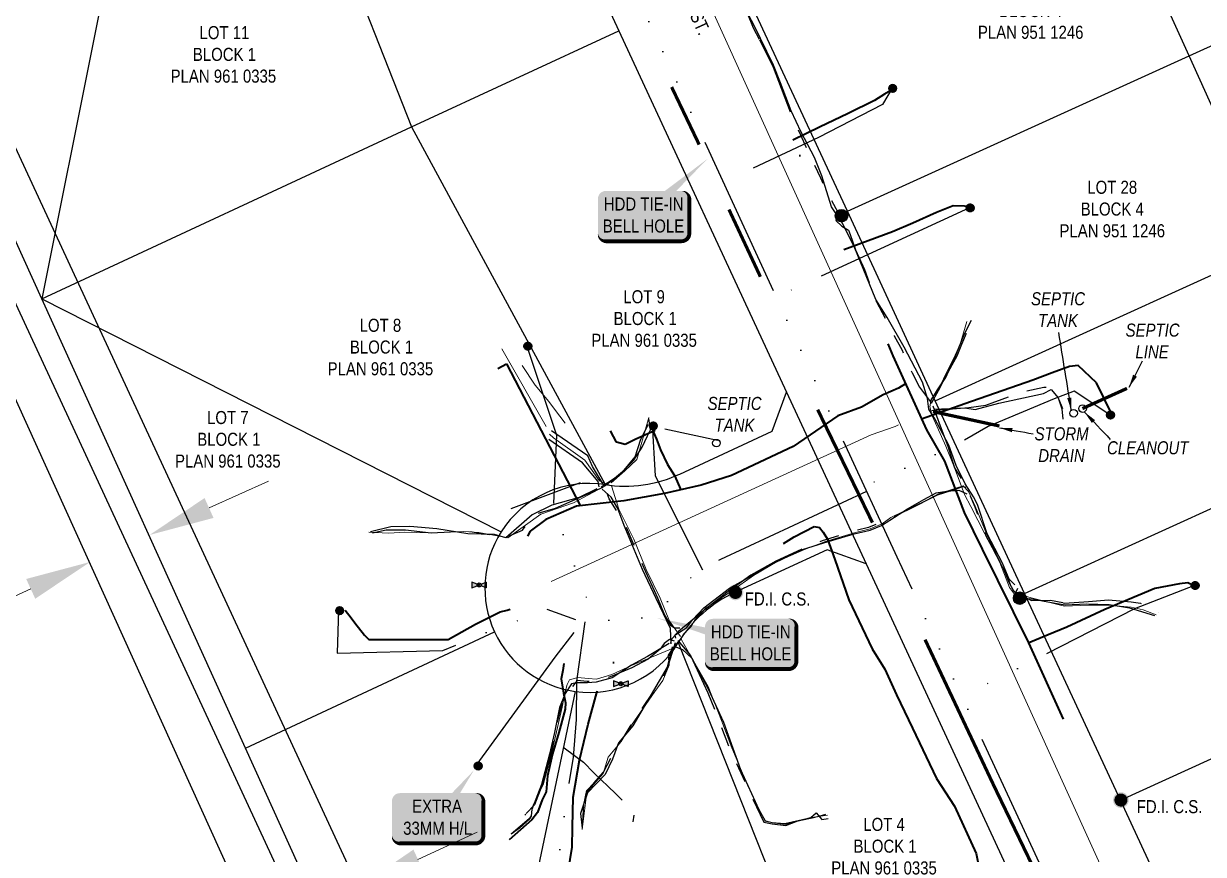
# Model space of a CAD drawing. Extents: x 312545 to 320442, y 5540407 to 5546054.
# Drawn here: x 316004.7 to 316185.4, y 5541482.8 to 5541610.1 of the extents above; entities that cross this region are included whole.
import ezdxf

# ---------------------------------------------------------------- set-up
doc = ezdxf.new("R2010")
doc.units = 0
doc.header["$LTSCALE"] = 5
doc.header["$PDSIZE"] = 0.5
for name, pattern in [('COOP2', [10, 5, -1, 0, -1, 0, -1, 0, -1, 0, -1]), ('DASHDOT', [25.4, 12.7, -6.35, 0, -6.35]), ('HIDDEN', [9.525, 6.35, -3.175]), ('HIDDENX3', [11.25, 10, -1.25]), ('POWERLINE5', [7.8, 2.4, -0.6, 0.6, -0.6, 0.6, -0.6, 2.4])]:
    doc.linetypes.add(name, pattern=pattern)
doc.layers.get('Defpoints').update_dxf_attribs({"color": 9})
for name, color, linetype, lineweight, true_color in [('AS-FIBRE-OPTIC', 7, 'foc-FIBREOP', 9, 0xff9c38), ('AS-WATER PIPE', 7, 'foc-WATER', 9, 0x8ac4ff), ('EXISTING PIPE UNKNOWN', 7, 'Continuous', 9, 0x5c4500)]:
    doc.layers.add(name, color=color, linetype=linetype, lineweight=lineweight, true_color=true_color)
for name, color, linetype, lineweight in [('AS-GENERAL', 48, 'Continuous', 18), ('AS-RECON EXISTING', 151, 'DASHDOT', 40), ('F-RW-T', 190, 'Continuous', 9)]:
    doc.layers.add(name, color=color, linetype=linetype, lineweight=lineweight)
for name, color, linetype in [('AS-POWER-EXISTING', 72, 'POWERLINE5'), ('AS-POWER-EXISTING-PP-1000', 72, 'Continuous'), ('AS-Sewer San', 53, 'HIDDEN'), ('AS-Sewer San_1000', 53, 'HIDDEN'), ('AS-Sewer Storm', 142, 'HIDDENX3'), ('AS-SYMBOL-1000', 7, 'Continuous'), ('AS-TELEPHONE', 224, 'foc-TEL'), ('F-RW', 190, 'Continuous'), ('L-MON-1000', 1, 'Continuous'), ('L-ROAD-T-1000', 7, 'Continuous'), ('L-TITLEDB', 4, 'Continuous'), ('L-TITLEDB-T-1000', 4, 'Continuous'), ('P-APEX RECON-LINE LIST-1000', 240, 'Continuous'), ('P-APEX RECON-URBAN', 30, 'COOP2')]:
    doc.layers.add(name, color=color, linetype=linetype)
doc.styles.add('1.8', font='ARIALN.TTF', dxfattribs={"height": 1.8})
doc.styles.add('175L', font='ARIALN.TTF', dxfattribs={"height": 10})
doc.styles.add('80', font='ARIALN.TTF', dxfattribs={"height": 10})
doc.styles.add('80CG', font='ARIALN.TTF', dxfattribs={"height": 10})
doc.styles.add('foc-LtypeFont', font='ARIALN.TTF', dxfattribs={"height": 7.35})
doc.linetypes.add('foc-FIBREOP', pattern='A,10,-1,["FO",foc-LtypeFont,S=0.2,R=0,X=-0.5,Y=-0.75],-2.75', length=13.75)
doc.linetypes.add('foc-TEL', pattern='A,2,-1,["T",foc-LtypeFont,S=0.2,R=0,X=-0.425,Y=-0.75],-1.24,8', length=12.24)
doc.linetypes.add('foc-WATER', pattern='A,10,-1,["W",foc-LtypeFont,S=0.2,R=0,X=-0.425,Y=-0.75],-2', length=13)
doc.dimstyles.new('Compass 1 000', dxfattribs={"dimtxt": 1.8, "dimasz": 2, "dimexe": 0.2, "dimexo": 0.0625, "dimgap": 0.5, "dimtad": 0, "dimtih": 1, "dimtoh": 1, "dimzin": 0, "dimdsep": 46, "dimtxsty": '1.8', "dimcen": 0.1, "dimse1": 1, "dimse2": 1, "dimclrd": 256, "dimclrt": 256, "dimaunit": 1, "dimadec": 4, "dimazin": 0, "dimtfac": 0.06, "dimtofl": 0, "dimtmove": 0, "dimatfit": 0, "dimfxl": 0.2, "dimtolj": 1, "dimtzin": 0, "dimlwd": -1, "dimarcsym": 0})
doc.dimstyles.new('Compass 5 000', dxfattribs={"dimscale": 5, "dimtxt": 9, "dimasz": 2, "dimexe": 0.2, "dimexo": 0.0625, "dimgap": 0.5, "dimtad": 0, "dimtih": 1, "dimtoh": 1, "dimzin": 0, "dimdsep": 46, "dimtxsty": '80CG', "dimcen": 0.1, "dimse1": 1, "dimse2": 1, "dimclrd": 256, "dimclrt": 256, "dimaunit": 1, "dimadec": 4, "dimazin": 0, "dimtfac": 0.06, "dimtofl": 0, "dimtmove": 0, "dimatfit": 1, "dimfxl": 0.2, "dimtolj": 1, "dimtzin": 0, "dimlwd": -1, "dimarcsym": 0})

# ---------------------------------------------------------------- blocks, each defined once
blk = doc.blocks.new('fdia')
at = {"color": 255, "const_width": 1}
blk.add_lwpolyline([(-0.5, 0, 1), (0.5, 0, 1)], format="xyb", close=True, dxfattribs=at)
blk = doc.blocks.new('Fdiaa')
blk.add_blockref('fdia', (0, 0))
blk = doc.blocks.new('fdib')
at = {"color": 1, "const_width": 1.6}
blk.add_lwpolyline([(-0.4, 0, 1), (0.4, 0, 1)], format="xyb", close=True, dxfattribs=at)
at = {"color": 1}
blk.add_circle((0, 0), 0.8, dxfattribs=at)
blk = doc.blocks.new('Fdibb')
blk.add_blockref('fdib', (0, 0))
blk = doc.blocks.new('fdicc')
for name in ['Fdibb', 'Fdiaa']:
    blk.add_blockref(name, (0, 0))
blk = doc.blocks.new('FDI')
blk.add_blockref('fdicc', (0, 0))
blk = doc.blocks.new('RISER')
h = blk.add_hatch(color=255)
h.dxf.hatch_style = 1
edge = h.paths.add_edge_path()
edge.add_arc((0, 0), 0.7, 0, 360)
blk.add_hatch(color=13).paths.add_polyline_path([(0.58, -0.15), (-0.58, -0.15, 0.774597)])
at = {"color": 13}
blk.add_line((-0.58, -0.15), (0.58, -0.15), dxfattribs=at)
blk.add_circle((0, 0), 0.6, dxfattribs=at)
blk = doc.blocks.new('POWERPOLE')
h = blk.add_hatch(color=255)
edge = h.paths.add_edge_path()
edge.add_arc((0, 0), 0.96, 0, 360)
at = {"linetype": 'Continuous'}
for p, q in [((0.68, -0.68), (-0.68, 0.68)), ((-0.68, -0.68), (0.68, 0.68))]:
    blk.add_line(p, q, dxfattribs=at)
blk.add_circle((0, 0), 0.96, dxfattribs=at)
blk = doc.blocks.new('VALVE')
h = blk.add_hatch(color=255)
h.dxf.hatch_style = 1
edge = h.paths.add_edge_path()
edge.add_line((-0.33, 0.24), (-1.2, 0.59))
edge.add_line((-1.2, 0.59), (-1.2, -0.59))
edge.add_line((-1.2, -0.59), (-0.33, -0.24))
edge.add_arc((0, 0), 0.411, 215.8775, 324.1225)
edge.add_line((0.33, -0.24), (1.2, -0.59))
edge.add_line((1.2, -0.59), (1.2, 0.59))
edge.add_line((1.2, 0.59), (0.33, 0.24))
edge.add_arc((0, 0), 0.411, 35.8775, 144.1225)
at = {"color": 48}
for p, q in [((-1.1, 0.44), (-1.1, -0.44)), ((-0.29, 0.12), (-1.1, 0.44)), ((0.29, 0.12), (1.1, 0.44)), ((1.1, 0.44), (1.1, -0.44)), ((-1.1, -0.44), (-0.29, -0.12)), ((1.1, -0.44), (0.29, -0.12))]:
    blk.add_line(p, q, dxfattribs=at)
for radius in [0.311, 0.11]:
    blk.add_circle((0, 0), radius, dxfattribs=at)
blk = doc.blocks.new('*D1820')
at = {"layer": 'Defpoints', "color": 0, "transparency": 16777216}
for p in [(316014.88, 5541527.64), (316026.84, 5541525.46), (316017.73, 5541521.34)]:
    blk.add_point(p, dxfattribs=at)
at = {"layer": 'F-RW-T', "transparency": 16777216}
for p, q in [((316033.09, 5541535.9), (316042.19, 5541540.03)), ((316005.77, 5541523.51), (315975.26, 5541509.69)), ((315975.26, 5541509.69), (315965.26, 5541509.69))]:
    blk.add_line(p, q, dxfattribs=at)
for points in [[(316032.4, 5541537.42), (316033.77, 5541534.38), (316023.98, 5541531.77)], [(316005.08, 5541525.03), (316006.46, 5541522), (316014.88, 5541527.64)]]:
    blk.add_solid(points, dxfattribs=at)
at = {"layer": 'F-RW-T', "transparency": 16777216, "insert": (315922.99, 5541509.69), "char_height": 10, "attachment_point": 5, "style": '80CG'}
blk.add_mtext('\\A1;APEX\\P10.00 P/L R/W\\PPLAN 871 0355', dxfattribs=at)
blk = doc.blocks.new('*D1821')
at = {"layer": 'Defpoints', "color": 0, "transparency": 16777216}
for p in [(316053.38, 5541483.54), (316044.31, 5541479.34), (316046.95, 5541473.65)]:
    blk.add_point(p, dxfattribs=at)
at = {"layer": 'F-RW-T', "transparency": 16777216}
for p, q in [((316065.09, 5541482.07), (316074.16, 5541486.27)), ((316037.88, 5541469.45), (316005.71, 5541454.53)), ((316005.71, 5541454.53), (315995.71, 5541454.53))]:
    blk.add_line(p, q, dxfattribs=at)
for points in [[(316064.39, 5541483.58), (316065.79, 5541480.55), (316056.02, 5541477.86)], [(316037.18, 5541470.96), (316038.58, 5541467.94), (316046.95, 5541473.65)]]:
    blk.add_solid(points, dxfattribs=at)
at = {"layer": 'F-RW-T', "transparency": 16777216, "insert": (315953.46, 5541454.53), "char_height": 10, "attachment_point": 5, "style": '80CG'}
blk.add_mtext('\\A1;APEX\\P10.00 P/L R/W\\PPLAN 811 1068', dxfattribs=at)
blk = doc.blocks.new('*U1861')
at = {"true_color": 0xffffa8}
h = blk.add_hatch(color=51, dxfattribs=at)
edge = h.paths.add_edge_path()
edge.add_line((-29, -20), (29, -20))
edge.add_arc((29, -14), 6, 270, 360)
edge.add_line((35, -14), (35, 12.5))
edge.add_arc((29, 12.5), 6, 0, 90)
edge.add_line((29, 18.5), (-29, 18.5))
edge.add_arc((-29, 12.5), 6, 90, 180)
edge.add_line((-35, 12.5), (-35, -14))
edge.add_arc((-29, -14), 6, 180, 270)
at = {"color": 240, "flags": 128}
for points in [[(-72.06, 19.13, 0, 10, 0), (0, 0, 5, 5, 0)], [(-5.95, 16.02, 0, 10, 0), (0, 0, 5, 5, 0)]]:
    blk.add_lwpolyline(points, format="xyseb", dxfattribs=at)
blk.add_lwpolyline([(-29, -20, 3, 3, 0), (29, -20, 3, 3, 0.414214), (35, -14, 3, 3, 0), (35, 12.5, 3, 0, 0.414214), (29, 18.5, 0, 0, 0), (-29, 18.5, 0, 0, 0.414214), (-35, 12.5, 0, 0, 0), (-35, -14, 0, 3, 0.414214)], format="xyseb", close=True, dxfattribs=at)
at = {"color": 4, "style": '80'}
blk.add_attdef('OTHER_001', (-14.7, -5), '', height=10, dxfattribs=at)
blk = doc.blocks.new('*U1862')
at = {"true_color": 0xffffa8}
h = blk.add_hatch(color=51, dxfattribs=at)
edge = h.paths.add_edge_path()
edge.add_line((-29, -20), (29, -20))
edge.add_arc((29, -14), 6, 270, 360)
edge.add_line((35, -14), (35, 12.5))
edge.add_arc((29, 12.5), 6, 0, 90)
edge.add_line((29, 18.5), (-29, 18.5))
edge.add_arc((-29, 12.5), 6, 90, 180)
edge.add_line((-35, 12.5), (-35, -14))
edge.add_arc((-29, -14), 6, 180, 270)
at = {"color": 240, "flags": 128}
for points in [[(48.82, 42.98, 0, 10, 0), (0, 0, 5, 5, 0)], [(-5.95, 16.02, 0, 10, 0), (0, 0, 5, 5, 0)]]:
    blk.add_lwpolyline(points, format="xyseb", dxfattribs=at)
blk.add_lwpolyline([(-29, -20, 3, 3, 0), (29, -20, 3, 3, 0.414214), (35, -14, 3, 3, 0), (35, 12.5, 3, 0, 0.414214), (29, 18.5, 0, 0, 0), (-29, 18.5, 0, 0, 0.414214), (-35, 12.5, 0, 0, 0), (-35, -14, 0, 3, 0.414214)], format="xyseb", close=True, dxfattribs=at)
at = {"color": 4, "style": '80'}
blk.add_attdef('OTHER_001', (-14.7, -5), '', height=10, dxfattribs=at)
blk = doc.blocks.new('*U1901')
at = {"true_color": 0xffffa8}
h = blk.add_hatch(color=51, dxfattribs=at)
edge = h.paths.add_edge_path()
edge.add_line((-29, -20), (29, -20))
edge.add_arc((29, -14), 6, 270, 360)
edge.add_line((35, -14), (35, 12.5))
edge.add_arc((29, 12.5), 6, 0, 90)
edge.add_line((29, 18.5), (-29, 18.5))
edge.add_arc((-29, 12.5), 6, 90, 180)
edge.add_line((-35, 12.5), (-35, -14))
edge.add_arc((-29, -14), 6, 180, 270)
at = {"color": 240, "flags": 128}
for points in [[(27.68, 35.94, 0, 10, 0), (0, 0, 5, 5, 0)], [(-5.95, 16.02, 0, 10, 0), (0, 0, 5, 5, 0)]]:
    blk.add_lwpolyline(points, format="xyseb", dxfattribs=at)
blk.add_lwpolyline([(-29, -20, 3, 3, 0), (29, -20, 3, 3, 0.414214), (35, -14, 3, 3, 0), (35, 12.5, 3, 0, 0.414214), (29, 18.5, 0, 0, 0), (-29, 18.5, 0, 0, 0.414214), (-35, 12.5, 0, 0, 0), (-35, -14, 0, 3, 0.414214)], format="xyseb", close=True, dxfattribs=at)
at = {"color": 4, "style": '80'}
blk.add_attdef('OTHER_001', (-14.7, -5), '', height=10, dxfattribs=at)

msp = doc.modelspace()

# ---------------------------------------------------------------- linework, layer by layer
at = {"layer": 'AS-FIBRE-OPTIC', "flags": 128}
for points in [[(316156.602, 5541522.506), (316155.681, 5541523.71), (316155.191, 5541525.048), (316154.203, 5541527.534), (316151.925, 5541531.937), (316149.755, 5541536.126), (316148.797, 5541537.985), (316147.221, 5541542.228), (316145.924, 5541545.381), (316144.613, 5541548.313), (316143.825, 5541550.037), (316143.485, 5541551.403), (316143.711, 5541552.547), (316144.769, 5541553.991), (316145.591, 5541555.692), (316147.357, 5541559.297), (316148.139, 5541560.967), (316149.179, 5541564.447)], [(316094.681, 5541539.739), (316096.797, 5541541.596), (316098.615, 5541543.344), (316099.465, 5541546.363), (316100.46, 5541549.779)], [(316094.411, 5541539.329), (316092.895, 5541540.047), (316090.638, 5541543.212), (316085.865, 5541546.662), (316085.233, 5541547.224)], [(316094.288, 5541539.535), (316088.925, 5541536.706), (316083.883, 5541534.974), (316078.87, 5541531.316), (316077.767, 5541531.514), (316074.402, 5541532.149), (316072.121, 5541532.29), (316068.806, 5541532.135), (316066.704, 5541532.097), (316063.02, 5541532.203), (316060.615, 5541532.063), (316057.585, 5541532.196)], [(316094.712, 5541539.312), (316095.876, 5541535.709), (316098.147, 5541531.103), (316100.038, 5541526.479), (316102.17, 5541522.084), (316103.596, 5541518.559), (316105.28, 5541516.216)], [(316105.725, 5541516.513), (316106.866, 5541517.698), (316107.552, 5541518.845), (316109.121, 5541520.505), (316113.155, 5541523.212), (316116.461, 5541525.545), (316120.131, 5541527.705), (316124.276, 5541529.564), (316127.505, 5541530.792), (316132.13, 5541532.153), (316134.37, 5541532.692), (316136.201, 5541533.46), (316137.516, 5541534.436), (316142.891, 5541537.068), (316144.795, 5541538.044), (316147.648, 5541538.97), (316148.62, 5541539.287), (316149.421, 5541538.42), (316150.412, 5541536.201), (316152.198, 5541531.831), (316155.624, 5541524.741), (316156.054, 5541523.603), (316156.755, 5541522.702)], [(316157.501, 5541522.581), (316159.005, 5541522.123), (316164.098, 5541520.853), (316167.849, 5541521.005), (316171.005, 5541521.015), (316174.326, 5541520.732), (316176.193, 5541520.317), (316178.14, 5541519.557)], [(316105.151, 5541515.604), (316104.181, 5541514.432), (316097.773, 5541511.752), (316094.794, 5541510.418), (316092.417, 5541509.689), (316091.151, 5541509.778), (316089.594, 5541509.955), (316088.308, 5541509.597), (316087.961, 5541508.878), (316087.583, 5541507.558), (316087.151, 5541505.409), (316086.292, 5541501.592), (316085.485, 5541498.091), (316084.248, 5541493.508), (316082.736, 5541490.437), (316082.54, 5541489.413), (316082.495, 5541488.723), (316082.219, 5541488.303), (316080.627, 5541486.843), (316079.356, 5541485.937)], [(316105.316, 5541515.827), (316104.203, 5541514.56), (316103.428, 5541513.369), (316103.564, 5541511.819), (316102.601, 5541509.467), (316101.37, 5541507.792), (316097.792, 5541502.629), (316096.02, 5541499.864), (316094.223, 5541497.72), (316093.46, 5541495.257), (316090.972, 5541492.361), (316090.258, 5541486.639)], [(316105.426, 5541515.815), (316106.331, 5541514.187), (316109.528, 5541508.539), (316111.573, 5541503.347), (316113.168, 5541499.163), (316115.574, 5541493.444), (316117.278, 5541489.843), (316118.22, 5541488.043), (316119.314, 5541487.741), (316121.278, 5541487.58), (316125.122, 5541488.47), (316127.824, 5541488.878)]]:
    msp.add_lwpolyline(points, dxfattribs=at)
at = {"layer": 'AS-GENERAL', "const_width": 0.5, "flags": 128}
for points in [[(316103.937, 5541600.38), (316108.156, 5541591.556)], [(316112.726, 5541581.608), (316117.536, 5541571.317)], [(316126.314, 5541550.961), (316134.701, 5541533.662)], [(316167.411, 5541463.526), (316164.878, 5541468.994), (316164.421, 5541470.029), (316161.335, 5541476.705), (316153.317, 5541493.331), (316142.763, 5541515.734)]]:
    msp.add_lwpolyline(points, dxfattribs=at)
at = {"layer": 'AS-POWER-EXISTING', "flags": 128}
for points in [[(316129.355, 5541580.835), (316129.098, 5541579.922), (316130.021, 5541579.054), (316131.023, 5541578.457), (316131.272, 5541577.79), (316132.13, 5541575.436), (316133.476, 5541572.435), (316135.258, 5541567.573), (316136.877, 5541564.576), (316138.035, 5541562.283), (316139.252, 5541560.055), (316140.788, 5541556.591), (316141.924, 5541554.386), (316143.771, 5541551.944)], [(316143.741, 5541551.946), (316144.834, 5541553.877), (316145.853, 5541555.897), (316147.683, 5541559.193), (316148.399, 5541560.969), (316149.4, 5541563.37), (316149.525, 5541564.732)], [(316143.791, 5541550.849), (316149.472, 5541551.292), (316152.085, 5541551.64), (316157.771, 5541553.744), (316160.957, 5541554.388), (316161.635, 5541554.462), (316162.755, 5541553.749), (316163.81, 5541551.119)], [(316143.965, 5541551.54), (316145.06, 5541548.483), (316146.255, 5541545.389), (316147.252, 5541542.033), (316149.157, 5541539.023), (316150.386, 5541536.08), (316152.138, 5541531.528), (316154.551, 5541527.104), (316155.59, 5541524.526), (316156.319, 5541523.217), (316156.863, 5541522.724), (316157.81, 5541522.413), (316159.047, 5541521.72), (316161.996, 5541521.807), (316164.125, 5541521.342), (316167.803, 5541521.559), (316170.88, 5541521.808), (316174.344, 5541521.512), (316175.779, 5541521.336), (316177.507, 5541520.596), (316178.526, 5541519.826)], [(316093.622, 5541539.27), (316095.108, 5541540.323), (316096.415, 5541541.411), (316098.377, 5541543.713), (316099.227, 5541546.43), (316100.574, 5541549.081)], [(316093.599, 5541539.289), (316091.829, 5541542.252), (316091.085, 5541543.91), (316084.825, 5541548.197), (316083.961, 5541548.775)], [(316110.974, 5541546.22), (316102.893, 5541547.978)], [(316058.143, 5541532.112), (316060.227, 5541532.551), (316063.188, 5541532.556), (316067.105, 5541532.081), (316072.184, 5541532.405), (316077.522, 5541531.649), (316078.752, 5541531.506), (316081.116, 5541532.507), (316082.702, 5541534.776), (316083.861, 5541535.21), (316086.178, 5541535.864), (316093.43, 5541539.11)], [(316089.934, 5541539.754), (316079.299, 5541535.747)], [(316105.198, 5541517.518), (316104.393, 5541517.506), (316103.874, 5541517.843), (316102.861, 5541519.61), (316101.819, 5541522.104), (316099.732, 5541526.661), (316096.891, 5541533.262), (316094.366, 5541537.297), (316093.62, 5541539.29)], [(316149.001, 5541539.013), (316148.433, 5541539.142), (316147.541, 5541538.787), (316144.63, 5541537.85), (316140.197, 5541535.599), (316134.115, 5541532.892), (316131.861, 5541532.37), (316129.843, 5541531.73), (316126.998, 5541530.847), (316123.918, 5541529.626), (316119.897, 5541527.775), (316116.091, 5541525.605), (316112.88, 5541523.295), (316108.89, 5541520.187), (316105.018, 5541517.001), (316104.427, 5541516.409), (316104.598, 5541515.712)], [(316104.364, 5541515.524), (316103.601, 5541515.738), (316102.781, 5541515.154), (316102.182, 5541514.274), (316100.324, 5541512.766), (316097.856, 5541511.424), (316094.801, 5541510.129), (316092.333, 5541509.368), (316091.01, 5541509.335), (316089.449, 5541509.457), (316088.683, 5541508.485), (316087.78, 5541507.306), (316086.946, 5541505.407), (316085.314, 5541498.145), (316084.058, 5541493.339), (316082.914, 5541490.423), (316081.432, 5541488.833)], [(316090.308, 5541486.928), (316090.489, 5541490.433), (316090.928, 5541492.65), (316092.011, 5541493.733), (316093.504, 5541495.415), (316094.634, 5541497.626), (316097.875, 5541502.893), (316101.342, 5541508.039), (316102.572, 5541509.775), (316103.488, 5541512.028), (316104.523, 5541515.308)], [(316104.913, 5541515.602), (316106.848, 5541513.316), (316109.505, 5541507.579), (316111.318, 5541502.968), (316112.764, 5541499.155), (316115.514, 5541493.209), (316118.041, 5541487.805), (316119.356, 5541487.505), (316121.409, 5541487.291), (316123.261, 5541487.964), (316126.552, 5541488.709), (316127.546, 5541488.996)], [(316087.495, 5541499.191), (316090.433, 5541496.959), (316092.007, 5541495.325), (316095.33, 5541492.196), (316098.184, 5541489.218), (316097.994, 5541487.837)]]:
    msp.add_lwpolyline(points, dxfattribs=at)
at = {"layer": 'AS-RECON EXISTING', "flags": 128}
for points in [[(316137.882, 5541600.037), (316136.526, 5541599.28), (316135.03, 5541598.288), (316130.973, 5541596.303), (316126.572, 5541594.212), (316122.515, 5541592.232)], [(316149.899, 5541582.003), (316148.812, 5541582.127), (316147.071, 5541582.152), (316144.51, 5541581.137), (316140.899, 5541579.546), (316137.785, 5541578.19), (316130.339, 5541575.452)], [(316077.304, 5541557.265), (316078.624, 5541557.98), (316089.91, 5541536.265), (316089.911, 5541536.263)], [(316171.121, 5541550.763), (316169.007, 5541555.073), (316166.211, 5541557.731), (316164.887, 5541557.589), (316162.216, 5541556.62), (316159.257, 5541555.459), (316148.864, 5541551.836), (316142.235, 5541549.518)], [(316139.783, 5541554.892), (316138.684, 5541554.227), (316136.32, 5541553.245), (316133.02, 5541551.357), (316129.415, 5541550.03), (316122.534, 5541545.295), (316113.095, 5541540.895), (316108.459, 5541539.389), (316102.866, 5541538.103), (316096.614, 5541536.996), (316089.392, 5541536.202), (316084.669, 5541534.115), (316082.293, 5541532.367), (316080.986, 5541530.004), (316079.629, 5541527.689), (316078.799, 5541524.919), (316078.952, 5541521.043), (316080.347, 5541517.628), (316083.643, 5541514.273), (316087.154, 5541512.308), (316090.745, 5541511.617), (316094.365, 5541511.846), (316097.915, 5541513.9), (316101.133, 5541516.599), (316104.633, 5541519.724), (316109.717, 5541523.307), (316114.217, 5541526.287), (316118.188, 5541528.72), (316122.691, 5541531.465)], [(316101.011, 5541548.501), (316101.085, 5541547.724), (316101.625, 5541546.451), (316102.242, 5541544.788), (316103.319, 5541542.567), (316104.4, 5541540.87), (316105.332, 5541538.694)], [(316122.704, 5541531.464), (316125.757, 5541533.052), (316126.57, 5541532.93), (316127.157, 5541532.174), (316127.818, 5541531.115), (316128.917, 5541527.989), (316131.069, 5541521.857), (316134.66, 5541514.309), (316136.59, 5541511.215), (316138.365, 5541507.276), (316140.84, 5541502.159), (316144.525, 5541494.452), (316147.28, 5541490.212), (316150.593, 5541483), (316150.904, 5541481.47), (316151.105, 5541480.369), (316150.919, 5541477.052), (316150.613, 5541475.403), (316149.465, 5541472.556), (316148.816, 5541471.335), (316141.426, 5541467.425), (316139.922, 5541467.134), (316138.388, 5541467.977), (316135.379, 5541469.93), (316132.267, 5541476.969), (316132.412, 5541478.735)], [(316183.894, 5541524.015), (316182.987, 5541524.433), (316181.717, 5541524.303), (316177.975, 5541523.588), (316170.321, 5541520.37), (316164.467, 5541517.672), (316161.592, 5541516.454), (316158.577, 5541515.209)], [(316053.948, 5541520.263), (316054.858, 5541519.097), (316055.427, 5541518.286), (316056.901, 5541516.44), (316057.548, 5541515.755), (316069.701, 5541515.734), (316073.89, 5541518.094), (316077.683, 5541519.983), (316078.745, 5541520.238), (316079.196, 5541520.414)], [(316087.452, 5541512.096), (316087.293, 5541510.993), (316087.037, 5541509.747), (316087.388, 5541507.53), (316087.675, 5541506.036), (316087.613, 5541505.092), (316086.65, 5541501.536), (316085.703, 5541498.241), (316084.934, 5541494.903), (316084.723, 5541492.428), (316084.085, 5541491.191), (316083.387, 5541489.261), (316082.544, 5541488.143), (316079.049, 5541485.079)], [(316085.893, 5541446.332), (316084.941, 5541447.042), (316083.954, 5541447.472), (316083.72, 5541448.285), (316083.721, 5541448.908), (316084.01, 5541451.208), (316084.584, 5541453.62), (316085.386, 5541458.89), (316086.212, 5541464.157), (316087.066, 5541470.59), (316087.765, 5541478.197), (316088.703, 5541483.931), (316088.74, 5541487.037), (316088.88, 5541491.593), (316089.808, 5541497.256), (316091.163, 5541502.804), (316092.487, 5541507.648), (316093.392, 5541511.309), (316093.425, 5541511.773)]]:
    msp.add_lwpolyline(points, dxfattribs=at)
at = {"layer": 'AS-RECON EXISTING', "color": 240, "flags": 128}
msp.add_lwpolyline([(316101.402, 5541547.78), (316098.341, 5541546.386), (316096.818, 5541545.615), (316095.51, 5541545.956), (316094.557, 5541547.723)], dxfattribs=at)
at = {"layer": 'AS-Sewer San', "const_width": 0.5, "flags": 128}
msp.add_lwpolyline([(316166.859, 5541551.129), (316173.693, 5541554.215)], dxfattribs=at)
at = {"layer": 'AS-Sewer San_1000', "linetype": 'Continuous'}
for centre in [(316165.506, 5541550.414, 742.605), (316166.886, 5541551.124, 742.671), (316110.806, 5541545.834)]:
    msp.add_circle(centre, 0.58, dxfattribs=at)
at = {"layer": 'AS-Sewer Storm', "const_width": 0.5, "flags": 128}
msp.add_lwpolyline([(316154.148, 5541548.459), (316143.972, 5541550.663)], dxfattribs=at)
at = {"layer": 'AS-TELEPHONE', "flags": 128}
for points in [[(316143.647, 5541552.319), (316144.662, 5541553.999), (316145.929, 5541555.862), (316147.462, 5541559.319), (316148.774, 5541562.475), (316149.859, 5541564.675)], [(316144.125, 5541551.041), (316148.856, 5541551.247), (316150.459, 5541551.002), (316154.082, 5541551.935), (316160.922, 5541553.419), (316162.1, 5541554.049), (316163.126, 5541552.78), (316163.704, 5541551.076), (316163.862, 5541549.511)], [(316093.155, 5541539.131), (316095.174, 5541540.472), (316096.414, 5541541.471), (316098.13, 5541543.238), (316099.431, 5541545.207), (316100.252, 5541546.948), (316100.682, 5541547.848), (316100.452, 5541549.59)], [(316092.836, 5541539.156), (316092.687, 5541539.938), (316090.299, 5541542.84), (316085.131, 5541546.381)], [(316092.463, 5541538.81), (316089.769, 5541537.51), (316085.568, 5541536.32), (316082.588, 5541534.86), (316078.53, 5541531.345), (316076.795, 5541531.815), (316072.725, 5541531.962), (316067.999, 5541532.73), (316063.823, 5541533.09), (316060.941, 5541533), (316057.794, 5541532.271)], [(316103.884, 5541515.109), (316103.782, 5541517.454), (316101.573, 5541522.06), (316099.468, 5541526.471), (316096.665, 5541533.216), (316095.69, 5541535.84), (316094.691, 5541537.539), (316093.316, 5541538.76)], [(316103.797, 5541515.189), (316103.978, 5541515.885), (316104.578, 5541516.525), (316106.279, 5541517.602), (316107.132, 5541518.786), (316108.874, 5541520.588), (316112.818, 5541523.633), (316119.924, 5541527.624), (316123.976, 5541529.552), (316127.234, 5541530.581), (316131.879, 5541531.964), (316134.344, 5541532.509), (316136.075, 5541533.235), (316137.365, 5541534.048), (316140.093, 5541535.758), (316142.587, 5541537.224), (316144.459, 5541538.237), (316146.111, 5541538.48), (316147.932, 5541538.607), (316149.145, 5541538.052)], [(316156.927, 5541523.563), (316156.391, 5541522.489), (316156.698, 5541521.669), (316157.673, 5541521.78), (316158.815, 5541522.053), (316162.707, 5541521.308), (316164.224, 5541521.088), (316167.51, 5541521.239), (316170.982, 5541521.099), (316174.053, 5541520.63), (316177.894, 5541519.439)], [(316103.54, 5541515.147), (316100.224, 5541513.159), (316097.79, 5541511.814), (316094.841, 5541509.892), (316092.378, 5541509.203), (316091.046, 5541509.138), (316089.375, 5541509.123), (316088.606, 5541508.949), (316087.633, 5541507.463), (316086.775, 5541505.321), (316085.983, 5541501.537), (316085.235, 5541498.21), (316084.024, 5541493.548), (316082.522, 5541489.718), (316082.448, 5541488.772), (316082.143, 5541488.271), (316079.356, 5541485.937)], [(316104.013, 5541514.632), (316103.252, 5541511.546), (316097.981, 5541502.552), (316095.801, 5541499.927), (316094.862, 5541497.454), (316093.755, 5541495.106), (316091.053, 5541492.296), (316089.967, 5541489.097), (316090.23, 5541486.868)], [(316104.442, 5541514.663), (316105.584, 5541514.252), (316107.052, 5541512.876), (316109.56, 5541508.205), (316111.863, 5541503.108), (316114.47, 5541495.837), (316117.307, 5541489.725), (316118.286, 5541487.994), (316119.352, 5541487.736), (316121.407, 5541487.491), (316125.239, 5541488.517), (316126.073, 5541489.201), (316126.948, 5541488.202), (316127.935, 5541488.347)]]:
    msp.add_lwpolyline(points, dxfattribs=at)
at = {"layer": 'AS-WATER PIPE', "flags": 128}
msp.add_lwpolyline([(316077.919, 5541560.265), (316084.714, 5541548.374)], dxfattribs=at)
at = {"layer": 'EXISTING PIPE UNKNOWN', "flags": 128}
msp.add_lwpolyline([(316087.657, 5541548.866), (316086.02, 5541551.057), (316085.108, 5541552.216), (316083.019, 5541554.709), (316081.041, 5541557.709)], dxfattribs=at)
at = {"layer": 'F-RW', "flags": 128}
for points in [[(316083.796, 5541375.276), (315809.294, 5541980.919)], [(315887.817, 5541816.582), (316092.202, 5541375.76)], [(315899.431, 5541815.309), (316078.628, 5541428.809)]]:
    msp.add_lwpolyline(points, dxfattribs=at)
at = {"layer": 'L-TITLEDB', "flags": 128}
for points in [[(316069.972, 5541664.836), (316095.858, 5541609.003)], [(316069.972, 5541664.836), (316095.858, 5541609.003)], [(316040.102, 5541655.163), (316064.118, 5541594.254)], [(316023.722, 5541649.043), (316007.456, 5541567.923)], [(316007.456, 5541567.923), (315976.16, 5541636.97)], [(316007.456, 5541567.923), (315976.16, 5541636.97)], [(316183.194, 5541605.126), (316170.596, 5541632.91)], [(316183.194, 5541605.126), (316233.958, 5541628.208)], [(316130.865, 5541581.335), (316116.246, 5541612.869)], [(316064.118, 5541594.254), (316095.858, 5541609.003)], [(316130.865, 5541581.335), (316183.194, 5541605.126)], [(316196.413, 5541575.979), (316183.194, 5541605.126)], [(316007.456, 5541567.923), (316064.118, 5541594.254)], [(316064.118, 5541594.254), (316093.749, 5541539.477)], [(316144.329, 5541552.295), (316130.865, 5541581.335)], [(316144.329, 5541552.295), (316196.413, 5541575.979)], [(316038.643, 5541499.118), (316007.456, 5541567.923)], [(316038.643, 5541499.118), (316007.456, 5541567.923)], [(316007.456, 5541567.923), (316077.825, 5541532.236)], [(316119.334, 5541547.668), (316121.524, 5541553.644)], [(316121.524, 5541553.644), (316133.726, 5541527.327)], [(316158.003, 5541522.802), (316144.329, 5541552.295)], [(316105.181, 5541541.104), (316119.334, 5541547.668)], [(316158.003, 5541522.802), (316209.836, 5541546.376)], [(316127.749, 5541529.516), (316113.596, 5541522.955)], [(316133.726, 5541527.327), (316127.749, 5541529.516)], [(316133.726, 5541527.327), (316161.916, 5541466.523)], [(316133.726, 5541527.327), (316161.916, 5541466.523)], [(316172.673, 5541491.157), (316158.003, 5541522.802)], [(316038.643, 5541499.118), (316076.818, 5541516.926)], [(316104.967, 5541515.281), (316130.035, 5541452.088)], [(316172.673, 5541491.157), (316224.24, 5541514.615)], [(316089.156, 5541507.807), (316071.894, 5541425.76)], [(316071.894, 5541425.76), (316038.643, 5541499.118)], [(316071.894, 5541425.76), (316038.643, 5541499.118)], [(316181.515, 5541472.103), (316172.673, 5541491.157)]]:
    msp.add_lwpolyline(points, dxfattribs=at)
for points in [[(316093.749, 5541539.477, 0.1475966), (316105.181, 5541541.104)], [(316093.749, 5541539.477, 0.2977852), (316077.825, 5541532.236)], [(316077.825, 5541532.236, 0.2555744), (316076.818, 5541516.926)], [(316113.596, 5541522.955, 0.1476117), (316104.967, 5541515.281)], [(316076.818, 5541516.926, 0.2555636), (316089.156, 5541507.807)], [(316089.156, 5541507.807, 0.2976847), (316104.967, 5541515.281)]]:
    msp.add_lwpolyline(points, format="xyb", dxfattribs=at)
at = {"layer": 'P-APEX RECON-URBAN', "flags": 128}
for points in [[(316137.703, 5541600.192), (316136.243, 5541597.682), (316126.42, 5541592.63), (316111.846, 5541585.772)], [(316149.565, 5541581.878), (316119.932, 5541568.221)], [(316081.726, 5541560.837), (316086.31, 5541547.056), (316085.826, 5541535.995), (316092.182, 5541518.554)], [(316171.067, 5541550.146), (316165.585, 5541553.784), (316162.556, 5541552.605), (316152.45, 5541548.377), (316147.867, 5541545.73), (316133.442, 5541539.163)], [(316100.938, 5541548.692), (316101.444, 5541540.804), (316108.667, 5541526.412)], [(316133.802, 5541538.407), (316111.421, 5541528.021), (316109.82, 5541527.121), (316108.36, 5541526.223), (316106.889, 5541525.183), (316105.497, 5541523.979), (316104.613, 5541523.114), (316103.411, 5541521.7), (316102.446, 5541520.512), (316101.476, 5541519.221), (316090.193, 5541518.428), (316084.855, 5541520.368)], [(316184.04, 5541524.027), (316174.819, 5541520.444), (316148.384, 5541506.979)], [(316052.903, 5541520.324), (316052.732, 5541513.66), (316068.899, 5541514.066), (316076.687, 5541517.302), (316084.898, 5541520.363)], [(316074.158, 5541496.684), (316086.113, 5541513.051), (316090.233, 5541518.437)], [(316085.828, 5541446.54), (316084.415, 5541445.917), (316083.742, 5541446.325), (316083.28, 5541446.798), (316083.006, 5541447.211), (316082.873, 5541447.358), (316082.788, 5541447.588), (316082.725, 5541447.733), (316082.711, 5541447.96), (316082.714, 5541448.351), (316082.732, 5541448.716), (316082.791, 5541449.056), (316083.92, 5541456.104), (316084.442, 5541460.291), (316084.863, 5541464.366), (316086.269, 5541478.651), (316087.262, 5541487.315), (316088.885, 5541497.76), (316089.37, 5541503.525), (316089.42, 5541509.371), (316090.717, 5541518.466)]]:
    msp.add_lwpolyline(points, dxfattribs=at)

# ---------------------------------------------------------------- block references
at = {"layer": 'AS-POWER-EXISTING-PP-1000', "xscale": 0.9996840038851079, "yscale": 0.9996840038851079, "zscale": 0.9996840038851079}
for p in [(316129.958, 5541580.665), (316157.26, 5541522.094)]:
    msp.add_blockref('POWERPOLE', p, dxfattribs=at)
at = {"layer": 'AS-SYMBOL-1000', "xscale": 0.9996840038851079, "yscale": 0.9996840038851079, "zscale": 0.9996840038851079}
for name, p in [('RISER', (316137.803, 5541600.168)), ('RISER', (316149.661, 5541581.859)), ('RISER', (316081.916, 5541560.687)), ('RISER', (316101.136, 5541548.467)), ('RISER', (316171.156, 5541550.137)), ('VALVE', (316074.456, 5541524.113)), ('RISER', (316184.125, 5541524.027)), ('RISER', (316053.096, 5541520.177)), ('VALVE', (316096.159, 5541508.978)), ('RISER', (316074.306, 5541496.387))]:
    msp.add_blockref(name, p, dxfattribs=at)
at = {"layer": 'L-MON-1000'}
for p in [(316113.718, 5541522.971), (316172.762, 5541491.167)]:
    msp.add_blockref('FDI', p, dxfattribs=at)
at = {"layer": 'P-APEX RECON-LINE LIST-1000'}
ref = msp.add_blockref('*U1862', (316099.651, 5541580.757), dxfattribs=dict(at, xscale=0.2000000000000001, yscale=0.2000000000000001, zscale=0.2000000000000001))
ref.add_attrib('OTHER_001', 'HDD TIE-IN', (316093.551, 5541581.458), dxfattribs={"layer": '0', "color": 4, "height": 2, "style": '80'})
ref.add_attrib('OTHER_002', 'BELL HOLE', (316093.388, 5541578.09), dxfattribs={"layer": '0', "color": 4, "height": 2, "style": '80'})
ref = msp.add_blockref('*U1861', (316116.058, 5541515.227), dxfattribs=dict(at, xscale=0.2000000000000001, yscale=0.2000000000000001, zscale=0.2000000000000001))
ref.add_attrib('OTHER_001', 'HDD TIE-IN', (316109.958, 5541515.928), dxfattribs={"layer": '0', "color": 4, "height": 2, "style": '80'})
ref.add_attrib('OTHER_002', 'BELL HOLE', (316109.795, 5541512.56), dxfattribs={"layer": '0', "color": 4, "height": 2, "style": '80'})
ref = msp.add_blockref('*U1901', (316068.108, 5541488.525), dxfattribs=dict(at, xscale=0.2000000000000001, yscale=0.2000000000000001, zscale=0.2000000000000001))
ref.add_attrib('OTHER_001', 'EXTRA', (316064.196, 5541489.225), dxfattribs={"layer": '0', "color": 4, "height": 2, "style": '80'})
ref.add_attrib('OTHER_002', '33MM H/L', (316062.822, 5541485.858), dxfattribs={"layer": '0', "color": 4, "height": 2, "style": '80'})

# ---------------------------------------------------------------- texts
at = {"layer": 'L-ROAD-T-1000', "insert": (316107.174, 5541615.096), "char_height": 1.9989, "attachment_point": 1, "rotation": 294.39666, "style": '175L', "bg_fill": 3, "box_fill_scale": 1.1, "bg_fill_color": 256, "bg_fill_transparency": 0}
msp.add_mtext_dynamic_manual_height_columns('13 ST.', width=6.57022, gutter_width=100, heights=[0], dxfattribs=at)
at = {"layer": 'L-TITLEDB-T-1000', "char_height": 1.99937, "attachment_point": 1, "style": '175L'}
for s, insert in [('\\pi4.3558;LOT 27\\P\\pi3.3432;BLOCK 4\\P\\pi0.095918;PLAN 951 1246', (316150.756, 5541616.425)), ('\\pi4.5133;LOT 11\\P\\pi3.4987;BLOCK 1\\P\\pi0.089099;PLAN 961 0335', (316027.108, 5541609.707)), ('\\pi4.3531;LOT 28\\P\\pi3.3432;BLOCK 4\\P\\pi0.095918;PLAN 951 1246', (316163.254, 5541586.02)), ('\\pi4.99;LOT 9\\P\\pi3.4987;BLOCK 1\\P\\pi0.089099;PLAN 961 0335', (316091.551, 5541569.253)), ('\\pi4.99;LOT 8\\P\\pi3.4987;BLOCK 1\\P\\pi0.089099;PLAN 961 0335', (316051.163, 5541564.883)), ('\\pi4.9927;LOT 7\\P\\pi3.4987;BLOCK 1\\P\\pi0.089099;PLAN 961 0335', (316027.784, 5541550.755)), ('\\pi4.9948;LOT 4\\P\\pi3.4987;BLOCK 1\\P\\pi0.089099;PLAN 961 0335', (316128.302, 5541488.44))]:
    msp.add_mtext_dynamic_manual_height_columns(s, width=16.07904, gutter_width=100, heights=[8.856], dxfattribs=dict(at, insert=insert))

# ---------------------------------------------------------------- dimensions: what is measured, and where the dimension line sits
at = {"layer": 'F-RW-T'}
for base, p1, p2, angle, text, picture, middle in [((316014.875, 5541527.643), (316026.837, 5541525.462), (316017.734, 5541521.336), 204.38239, 'APEX\\P10.00 P/L R/W\\PPLAN 871 0355', '*D1820', (315922.995, 5541509.687)), ((316046.949, 5541473.655), (316053.384, 5541483.542), (316044.315, 5541479.337), 204.87454, 'APEX\\P10.00 P/L R/W\\PPLAN 811 1068', '*D1821', (315953.463, 5541454.533))]:
    dim = msp.add_linear_dim(base=base, p1=p1, p2=p2, angle=angle, text=text, dimstyle='Compass 5 000', dxfattribs=at)
    dim.commit()
    dim.dimension.update_dxf_attribs({"geometry": picture, "text_midpoint": middle, "dimtype": 161})

# ---------------------------------------------------------------- next in the draw order: linework, layer by layer
at = {"layer": 'AS-POWER-EXISTING', "flags": 128}
msp.add_lwpolyline([(316101.235, 5541643.191), (316102.162, 5541641.221), (316103.934, 5541637.184), (316107.894, 5541628.67), (316109.367, 5541625.281), (316111.143, 5541621.569), (316114.682, 5541613.773), (316116.45, 5541609.435), (316119.495, 5541603.403), (316122.151, 5541596.431), (316123.661, 5541593.033), (316126.749, 5541586.465), (316127.771, 5541584.145), (316129.414, 5541581.223)], dxfattribs=at)
at = {"layer": 'AS-RECON EXISTING', "flags": 128}
msp.add_lwpolyline([(316084.101, 5541676.422), (316084.106, 5541676.399), (316084.963, 5541673.415), (316086.158, 5541670.054), (316089.634, 5541662.417), (316092.496, 5541657.19), (316097.308, 5541647.015), (316098.505, 5541644.386), (316100.154, 5541640.685), (316103.951, 5541631.891), (316106.851, 5541626.257), (316108.805, 5541620.601), (316113.521, 5541611.538), (316117.778, 5541602.471), (316121.306, 5541594.903), (316124.934, 5541586.965), (316129.307, 5541577.505), (316134.019, 5541568.154), (316137.823, 5541559.222), (316142.971, 5541547.873), (316145.74, 5541543.047), (316148.732, 5541535.223), (316151.514, 5541529.598), (316158.585, 5541515.251), (316164.794, 5541501.65), (316169.88, 5541491.3), (316174.586, 5541480.599), (316179.144, 5541469.552), (316194.122, 5541438.853), (316200.632, 5541424.269), (316204.872, 5541414.981), (316209.746, 5541404.276), (316210.56, 5541401.843), (316211.499, 5541399.783), (316212.947, 5541397.371), (316214.005, 5541395.626), (316215.151, 5541394.223)], dxfattribs=at)
at = {"layer": 'AS-TELEPHONE', "flags": 128}
msp.add_lwpolyline([(316156.536, 5541524.126), (316155.641, 5541525.009), (316154.646, 5541527.434), (316152.264, 5541531.944), (316150.816, 5541536.459), (316150.171, 5541537.632), (316148.911, 5541539.583), (316147.527, 5541542.409), (316146.381, 5541545.532), (316144.255, 5541549.563), (316143.342, 5541551.05), (316143.144, 5541552.666), (316142.364, 5541555.146), (316139.545, 5541560.549), (316136.935, 5541565.053), (316135.215, 5541567.815), (316133.26, 5541572.562), (316131.983, 5541575.697), (316130.131, 5541579.502), (316128.425, 5541582.009), (316126.93, 5541586.785), (316125.801, 5541589.592), (316123.783, 5541593.475), (316122.276, 5541596.715), (316120.613, 5541601.009), (316119.546, 5541603.71), (316116.51, 5541609.899), (316114.368, 5541613.924), (316112.679, 5541617.085), (316110.567, 5541621.67), (316109.16, 5541625.513), (316107.2, 5541628.72), (316105.03, 5541633.648), (316103.366, 5541637.192), (316101.66, 5541641.247), (316100.576, 5541643.349), (316100.931, 5541644.643)], dxfattribs=at)
at = {"layer": 'L-TITLEDB', "flags": 128}
msp.add_lwpolyline([(316095.858, 5541609.003), (316121.524, 5541553.644)], dxfattribs=at)
msp.add_lwpolyline([(316095.858, 5541609.003), (316121.524, 5541553.644)], dxfattribs=at)
at = {"layer": 'P-APEX RECON-URBAN', "flags": 128}
msp.add_lwpolyline([(315987.134, 5541865.833), (315987.419, 5541865.283), (315994.641, 5541862.663), (316015.235, 5541817.514), (316027.174, 5541790.701), (316033.283, 5541776.821), (316045.835, 5541743.833), (316064.309, 5541693.177), (316074.622, 5541666.229), (316126.108, 5541554.97), (316138.455, 5541528.42), (316166.555, 5541467.917), (316200.508, 5541394.862), (316204.242, 5541386.699), (316198.848, 5541372.698)], dxfattribs=at)

# ---------------------------------------------------------------- next in the draw order: texts
at = {"layer": 'AS-Sewer San_1000', "linetype": 'Continuous', "char_height": 2, "attachment_point": 1, "style": '175L', "bg_fill": 3, "box_fill_scale": 1.1, "bg_fill_color": 256, "bg_fill_transparency": 0}
for s, width, insert in [('\\pi0.091173;{\\fArial Narrow|b0|i1|c0|p34;SEPTIC\\P\\pi1.1594;TANK}', 8.31332, (316158.906, 5541568.945)), ('\\pi0.091173;{\\fArial Narrow|b0|i1|c0|p34;SEPTIC\\P\\pi1.1594;TANK}', 8.31332, (316109.358, 5541552.912)), ('\\pi0.11368;{\\fArial Narrow|b0|i1|c0|p34;CLEANOUT}', 12.70895, (316170.521, 5541546.123))]:
    msp.add_mtext_dynamic_manual_height_columns(s, width=width, gutter_width=50, heights=[0], dxfattribs=dict(at, insert=insert))

# ---------------------------------------------------------------- next in the draw order: linework, layer by layer
at = {"layer": 'AS-WATER PIPE', "flags": 128}
for points in [[(315994.421, 5541882.839), (316030.379, 5541804.303), (316073.211, 5541693.499), (316073.221, 5541693.49), (316211.79, 5541388.35), (316216.808, 5541378.109), (316219.978, 5541371.699), (316222.392, 5541367.278), (316223.088, 5541366.031)], [(316085.5, 5541524.633), (316134.527, 5541547.119), (316138.172, 5541548.395), (316138.682, 5541548.611)]]:
    msp.add_lwpolyline(points, dxfattribs=at)

# ---------------------------------------------------------------- next in the draw order: leaders
at = {"layer": 'AS-Sewer San_1000', "linetype": 'Continuous', "path_type": 1}
msp.add_leader([(316165.181, 5541550.801), (316163.244, 5541562.753)], dimstyle='Compass 1 000', override={"dimgap": 0.5, "dimtad": 0}, dxfattribs=at)

# ---------------------------------------------------------------- next in the draw order: texts
at = {"layer": 'AS-Sewer San_1000', "linetype": 'Continuous', "insert": (316173.39, 5541564.141), "char_height": 2, "attachment_point": 1, "style": '175L', "bg_fill": 3, "box_fill_scale": 1.1, "bg_fill_color": 256, "bg_fill_transparency": 0}
msp.add_mtext_dynamic_manual_height_columns('\\pi0.091173;{\\fArial Narrow|b0|i1|c0|p34;SEPTIC\\P\\pi1.5973;LINE}', width=8.31332, gutter_width=50, heights=[0], dxfattribs=at)
at = {"layer": 'AS-Sewer Storm', "linetype": 'Continuous', "insert": (316159.448, 5541548.258), "char_height": 2, "attachment_point": 1, "style": '175L', "bg_fill": 3, "box_fill_scale": 1.1, "bg_fill_color": 256, "bg_fill_transparency": 0}
msp.add_mtext_dynamic_manual_height_columns('\\pi0.091173;{\\fArial Narrow|b0|i1|c0|p34;STORM\\P\\pi0.64915;DRAIN}', width=8.38562, gutter_width=50, heights=[0], dxfattribs=at)
at = {"layer": 'L-MON-1000', "char_height": 2, "attachment_point": 1, "style": '175L', "bg_fill": 3, "box_fill_scale": 1.1, "bg_fill_color": 256, "bg_fill_transparency": 0}
for s, width, insert in [('FD.I. C.S.', 9.88085, (316115.146, 5541522.965)), ('\\pi0.5839;FD.I. C.S.', 10.25238, (316174.597, 5541491.163))]:
    msp.add_mtext_dynamic_manual_height_columns(s, width=width, gutter_width=50, heights=[0], dxfattribs=dict(at, insert=insert))

# ---------------------------------------------------------------- next in the draw order: leaders
at = {"layer": 'AS-Sewer San_1000', "linetype": 'Continuous', "path_type": 1}
for points in [[(316174.002, 5541554.383), (316176.082, 5541558.432)], [(316167.18, 5541550.591), (316171.128, 5541546.411)]]:
    msp.add_leader(points, dimstyle='Compass 1 000', dxfattribs=at)
at = {"layer": 'AS-Sewer Storm', "linetype": 'Continuous', "path_type": 1}
msp.add_leader([(316154.144, 5541548.183), (316159.323, 5541547.26)], dimstyle='Compass 1 000', dxfattribs=at)

doc.saveas('drawing.dxf')
